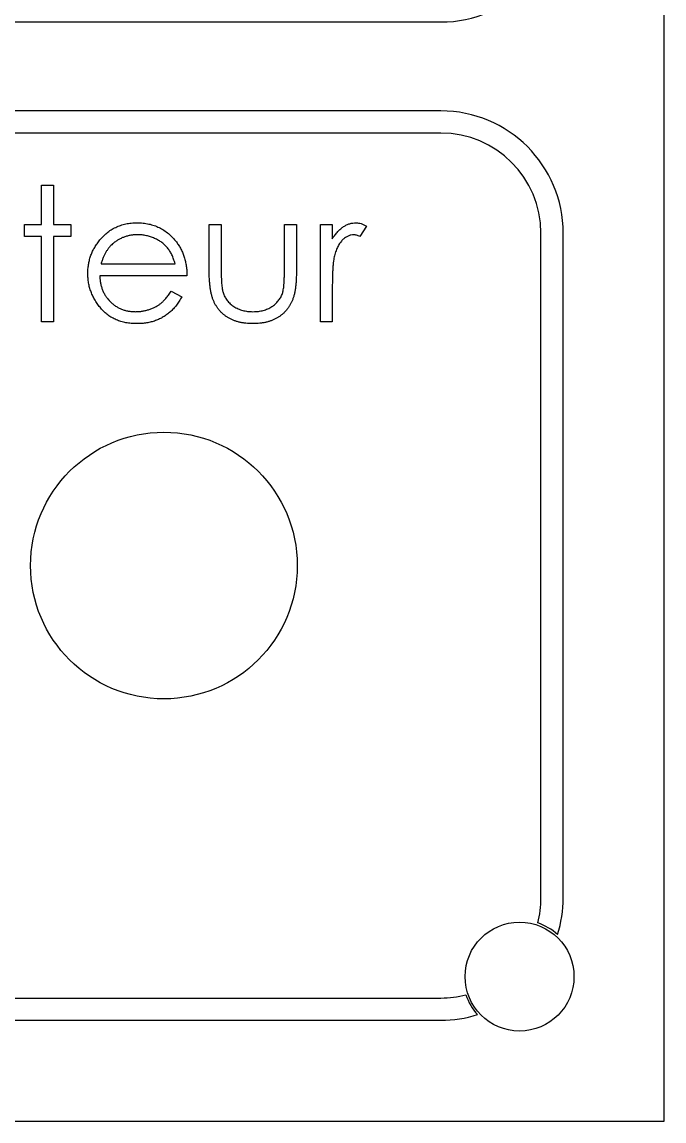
# Model space of a CAD drawing. Header units: millimetres. Extents: x -156 to 156, y -100 to 100.
# Drawn here: x 126.62 to 155.5, y -100.5 to -51.04 of the extents above; entities that cross this region are included whole.
import ezdxf

# ---------------------------------------------------------------- set-up
doc = ezdxf.new("R2010")
doc.units = ezdxf.units.MM

msp = doc.modelspace()

# ---------------------------------------------------------------- linework, layer by layer
at = {"color": 7, "linetype": 'Continuous', "lineweight": 25}
for p, q in [((155.5, -100.5), (155.5, 100.5)), ((80.536, -51.036), (145.464, -51.036)), ((145.464, -55.036), (80.536, -55.036)), ((145.464, -56.036), (80.536, -56.036)), ((127.5, -60.151), (127.5, -58.382)), ((127.5, -58.382), (128.038, -58.382)), ((128.038, -58.382), (128.038, -60.151)), ((126.731, -60.151), (127.5, -60.151)), ((126.731, -60.689), (126.731, -60.151)), ((128.038, -60.151), (128.808, -60.151)), ((128.808, -60.151), (128.808, -60.689)), ((135.038, -62.246), (135.038, -60.151)), ((135.038, -60.151), (135.577, -60.151)), ((135.577, -60.151), (135.577, -62.185)), ((138.423, -62.185), (138.423, -60.151)), ((138.423, -60.151), (138.962, -60.151)), ((138.962, -60.151), (138.962, -62.286)), ((140.038, -64.536), (140.038, -60.151)), ((140.038, -60.151), (140.577, -60.151)), ((140.577, -60.151), (140.577, -60.796)), ((142.115, -60.224), (141.82, -60.691)), ((127.5, -60.689), (126.731, -60.689)), ((127.5, -64.536), (127.5, -60.689)), ((128.808, -60.689), (128.038, -60.689)), ((128.038, -60.689), (128.038, -64.536)), ((149.964, -90.464), (149.964, -60.536)), ((150.964, -90.464), (150.964, -60.536)), ((130.172, -61.92), (133.5, -61.92)), ((134.038, -62.459), (130.115, -62.459)), ((133.329, -63.151), (133.808, -63.402)), ((140.577, -63.062), (140.577, -64.536)), ((128.038, -64.536), (127.5, -64.536)), ((140.577, -64.536), (140.038, -64.536)), ((80.536, -94.964), (145.464, -94.964)), ((80.536, -95.964), (145.464, -95.964)), ((-155.5, -100.5), (155.5, -100.5))]:
    msp.add_line(p, q, dxfattribs=at)
for centre, radius in [((133, -75.5), 6), ((149, -94), 2.45)]:
    msp.add_circle(centre, radius, dxfattribs=at)
for centre, radius, start, end in [((145.464, -45.536), 5.5, 270, 0), ((145.464, -60.536), 5.5, 0, 90), ((145.464, -60.536), 4.5, 0, 90), ((145.464, -90.464), 4.5, 345.5647, 0), ((145.464, -90.464), 5.5, 342.5858, 0), ((149, -94), 2.55, 47.8154, 71.1852), ((145.464, -90.464), 4.5, 270, 284.4353), ((149, -94), 2.55, 198.8148, 222.1846), ((145.464, -90.464), 5.5, 270, 287.4142)]:
    msp.add_arc(centre, radius, start, end, dxfattribs=at)
for points, knots in [([(130.082, -60.891), (130.136, -60.826), (130.243, -60.699), (130.424, -60.531), (130.62, -60.39), (130.828, -60.273), (131.052, -60.185), (131.287, -60.119), (131.537, -60.082), (131.708, -60.077), (131.796, -60.074)], [0, 0, 0, 0, 0.128835, 0.253589, 0.374643, 0.49534, 0.616325, 0.739759, 0.866842, 1, 1, 1, 1]), ([(131.796, -60.074), (131.886, -60.076), (132.062, -60.081), (132.319, -60.123), (132.563, -60.19), (132.792, -60.285), (133.007, -60.407), (133.208, -60.558), (133.396, -60.733), (133.506, -60.868), (133.561, -60.937)], [0, 0, 0, 0, 0.13204, 0.259033, 0.38188, 0.502258, 0.622752, 0.744743, 0.870109, 1, 1, 1, 1]), ([(140.577, -60.796), (140.617, -60.736), (140.693, -60.621), (140.819, -60.469), (140.949, -60.343), (141.082, -60.243), (141.219, -60.168), (141.359, -60.113), (141.502, -60.081), (141.598, -60.076), (141.647, -60.074)], [0, 0, 0, 0, 0.160059, 0.306112, 0.438367, 0.560541, 0.675317, 0.786114, 0.892842, 1, 1, 1, 1]), ([(141.647, -60.074), (141.684, -60.076), (141.761, -60.08), (141.878, -60.11), (141.998, -60.157), (142.075, -60.201), (142.115, -60.224)], [0, 0, 0, 0, 0.225278, 0.463523, 0.720324, 1, 1, 1, 1]), ([(131.823, -60.612), (131.77, -60.614), (131.663, -60.616), (131.507, -60.635), (131.357, -60.668), (131.211, -60.712), (131.073, -60.772), (130.939, -60.841), (130.813, -60.926), (130.733, -60.991), (130.694, -61.024)], [0, 0, 0, 0, 0.131092, 0.259141, 0.384162, 0.505992, 0.629098, 0.750669, 0.874039, 1, 1, 1, 1]), ([(133.5, -61.92), (133.48, -61.849), (133.442, -61.711), (133.363, -61.521), (133.274, -61.352), (133.168, -61.205), (133.049, -61.075), (132.91, -60.961), (132.755, -60.859), (132.584, -60.773), (132.403, -60.7), (132.213, -60.651), (132.02, -60.617), (131.889, -60.614), (131.823, -60.612)], [0, 0, 0, 0, 0.09624, 0.185231, 0.267501, 0.3444, 0.419595, 0.496891, 0.576638, 0.660268, 0.745387, 0.83004, 0.914474, 1, 1, 1, 1]), ([(141.544, -60.612), (141.501, -60.615), (141.413, -60.621), (141.284, -60.667), (141.158, -60.742), (141.058, -60.825), (140.981, -60.905), (140.926, -60.974), (140.876, -61.052), (140.827, -61.138), (140.783, -61.231), (140.742, -61.333), (140.705, -61.442), (140.684, -61.518), (140.673, -61.557)], [0, 0, 0, 0, 0.093807, 0.191338, 0.295191, 0.410312, 0.47193, 0.536425, 0.603119, 0.674118, 0.749332, 0.828283, 0.91204, 1, 1, 1, 1]), ([(141.82, -60.691), (141.794, -60.679), (141.745, -60.657), (141.673, -60.631), (141.606, -60.616), (141.564, -60.614), (141.544, -60.612)], [0, 0, 0, 0, 0.295139, 0.56023, 0.794983, 1, 1, 1, 1]), ([(129.577, -62.355), (129.579, -62.288), (129.582, -62.154), (129.605, -61.957), (129.645, -61.765), (129.7, -61.578), (129.772, -61.397), (129.859, -61.222), (129.962, -61.052), (130.042, -60.945), (130.082, -60.891)], [0, 0, 0, 0, 0.128045, 0.253768, 0.377428, 0.500551, 0.623296, 0.746578, 0.872348, 1, 1, 1, 1]), ([(130.694, -61.024), (130.665, -61.049), (130.607, -61.102), (130.53, -61.192), (130.456, -61.289), (130.388, -61.397), (130.326, -61.515), (130.268, -61.641), (130.216, -61.777), (130.187, -61.871), (130.172, -61.92)], [0, 0, 0, 0, 0.109984, 0.22258, 0.3385, 0.458709, 0.585535, 0.717518, 0.854667, 1, 1, 1, 1]), ([(133.561, -60.937), (133.599, -60.989), (133.675, -61.092), (133.77, -61.26), (133.852, -61.436), (133.917, -61.623), (133.971, -61.818), (134.009, -62.023), (134.032, -62.238), (134.036, -62.384), (134.038, -62.459)], [0, 0, 0, 0, 0.118522, 0.236255, 0.356174, 0.47725, 0.60154, 0.729618, 0.862158, 1, 1, 1, 1]), ([(140.673, -61.557), (140.665, -61.592), (140.647, -61.669), (140.63, -61.798), (140.612, -61.951), (140.6, -62.127), (140.589, -62.327), (140.582, -62.551), (140.577, -62.798), (140.577, -62.971), (140.577, -63.062)], [0, 0, 0, 0, 0.0708549, 0.1569381, 0.2586004, 0.3758909, 0.5081662, 0.6562378, 0.8201768, 1, 1, 1, 1]), ([(137.004, -64.612), (136.95, -64.612), (136.846, -64.611), (136.692, -64.598), (136.544, -64.578), (136.404, -64.549), (136.27, -64.513), (136.143, -64.47), (136.023, -64.417), (135.91, -64.357), (135.803, -64.289), (135.704, -64.215), (135.611, -64.134), (135.525, -64.047), (135.447, -63.953), (135.376, -63.853), (135.311, -63.747), (135.252, -63.634), (135.201, -63.51), (135.157, -63.372), (135.12, -63.22), (135.091, -63.053), (135.067, -62.872), (135.05, -62.676), (135.041, -62.466), (135.039, -62.321), (135.038, -62.246)], [0, 0, 0, 0, 0.045152, 0.088727, 0.130534, 0.171071, 0.210096, 0.247769, 0.284849, 0.320986, 0.356387, 0.391549, 0.426191, 0.460511, 0.494971, 0.529534, 0.564576, 0.600096, 0.637535, 0.678213, 0.722583, 0.770182, 0.821879, 0.877067, 0.936524, 1, 1, 1, 1]), ([(135.577, -62.185), (135.577, -62.244), (135.578, -62.358), (135.581, -62.523), (135.588, -62.673), (135.597, -62.808), (135.609, -62.929), (135.624, -63.035), (135.639, -63.128), (135.655, -63.184), (135.662, -63.21)], [0, 0, 0, 0, 0.173617, 0.33212, 0.477936, 0.609932, 0.727032, 0.831671, 0.921715, 1, 1, 1, 1]), ([(138.962, -62.286), (138.961, -62.358), (138.959, -62.499), (138.95, -62.703), (138.934, -62.894), (138.909, -63.071), (138.88, -63.233), (138.843, -63.382), (138.798, -63.517), (138.748, -63.64), (138.689, -63.752), (138.626, -63.858), (138.553, -63.955), (138.476, -64.049), (138.391, -64.135), (138.298, -64.215), (138.2, -64.29), (138.094, -64.357), (137.982, -64.417), (137.863, -64.471), (137.736, -64.513), (137.603, -64.55), (137.463, -64.578), (137.316, -64.598), (137.162, -64.611), (137.057, -64.612), (137.004, -64.612)], [0, 0, 0, 0, 0.06221, 0.120696, 0.175548, 0.226191, 0.273711, 0.317302, 0.357837, 0.395428, 0.431089, 0.466097, 0.501015, 0.535424, 0.570174, 0.604765, 0.640093, 0.675939, 0.712225, 0.749455, 0.787601, 0.826784, 0.867829, 0.91016, 0.953939, 1, 1, 1, 1]), ([(138.334, -63.253), (138.341, -63.229), (138.357, -63.176), (138.374, -63.086), (138.39, -62.979), (138.403, -62.854), (138.412, -62.712), (138.417, -62.551), (138.423, -62.374), (138.423, -62.249), (138.423, -62.185)], [0, 0, 0, 0, 0.069693, 0.154074, 0.254591, 0.371465, 0.504755, 0.653494, 0.818953, 1, 1, 1, 1]), ([(131.782, -64.612), (131.698, -64.61), (131.534, -64.607), (131.295, -64.574), (131.069, -64.52), (130.858, -64.444), (130.662, -64.346), (130.479, -64.226), (130.31, -64.085), (130.159, -63.922), (130.023, -63.748), (129.903, -63.566), (129.803, -63.378), (129.721, -63.184), (129.655, -62.985), (129.609, -62.78), (129.583, -62.569), (129.579, -62.427), (129.577, -62.355)], [0, 0, 0, 0, 0.071579, 0.139629, 0.204797, 0.268135, 0.329814, 0.391301, 0.453434, 0.516552, 0.579631, 0.641119, 0.701294, 0.76081, 0.819932, 0.87892, 0.938983, 1, 1, 1, 1]), ([(130.115, -62.459), (130.118, -62.516), (130.123, -62.63), (130.147, -62.796), (130.186, -62.955), (130.239, -63.104), (130.304, -63.246), (130.384, -63.38), (130.478, -63.505), (130.584, -63.623), (130.702, -63.727), (130.826, -63.821), (130.958, -63.9), (131.096, -63.963), (131.242, -64.013), (131.394, -64.047), (131.552, -64.07), (131.66, -64.073), (131.715, -64.074)], [0, 0, 0, 0, 0.0683846, 0.1344756, 0.1983911, 0.2607535, 0.3218292, 0.3830372, 0.4446531, 0.507398, 0.5698252, 0.6307776, 0.6909287, 0.7509451, 0.8110495, 0.8723309, 0.9350041, 1, 1, 1, 1]), ([(131.715, -64.074), (131.769, -64.073), (131.876, -64.071), (132.034, -64.051), (132.191, -64.018), (132.344, -63.974), (132.49, -63.92), (132.626, -63.854), (132.751, -63.782), (132.868, -63.7), (132.981, -63.598), (133.093, -63.472), (133.214, -63.323), (133.289, -63.21), (133.329, -63.151)], [0, 0, 0, 0, 0.082592, 0.163879, 0.245659, 0.327726, 0.40861, 0.485749, 0.559169, 0.630268, 0.705306, 0.792065, 0.889796, 1, 1, 1, 1]), ([(135.662, -63.21), (135.674, -63.242), (135.697, -63.307), (135.738, -63.4), (135.79, -63.487), (135.846, -63.569), (135.911, -63.646), (135.984, -63.717), (136.062, -63.784), (136.178, -63.864), (136.337, -63.949), (136.546, -64.022), (136.772, -64.066), (136.928, -64.071), (137.008, -64.074)], [0, 0, 0, 0, 0.060487, 0.119716, 0.178086, 0.235971, 0.29461, 0.353536, 0.413161, 0.474545, 0.599234, 0.727029, 0.859695, 1, 1, 1, 1]), ([(137.008, -64.074), (137.089, -64.071), (137.244, -64.066), (137.468, -64.024), (137.672, -63.953), (137.855, -63.854), (138.016, -63.732), (138.151, -63.59), (138.261, -63.431), (138.31, -63.313), (138.334, -63.253)], [0, 0, 0, 0, 0.144632, 0.279837, 0.408371, 0.533043, 0.653596, 0.770016, 0.884339, 1, 1, 1, 1]), ([(133.808, -63.402), (133.77, -63.47), (133.695, -63.601), (133.568, -63.782), (133.434, -63.945), (133.288, -64.085), (133.135, -64.207), (132.972, -64.314), (132.8, -64.405), (132.619, -64.482), (132.426, -64.541), (132.222, -64.582), (132.006, -64.608), (131.858, -64.611), (131.782, -64.612)], [0, 0, 0, 0, 0.0933699, 0.1816608, 0.2658742, 0.3463548, 0.4245999, 0.5019032, 0.5799921, 0.6584434, 0.7386722, 0.8218941, 0.9088008, 1, 1, 1, 1])]:
    msp.add_open_spline(points, degree=3, knots=knots, dxfattribs=at)

doc.saveas('drawing.dxf')
